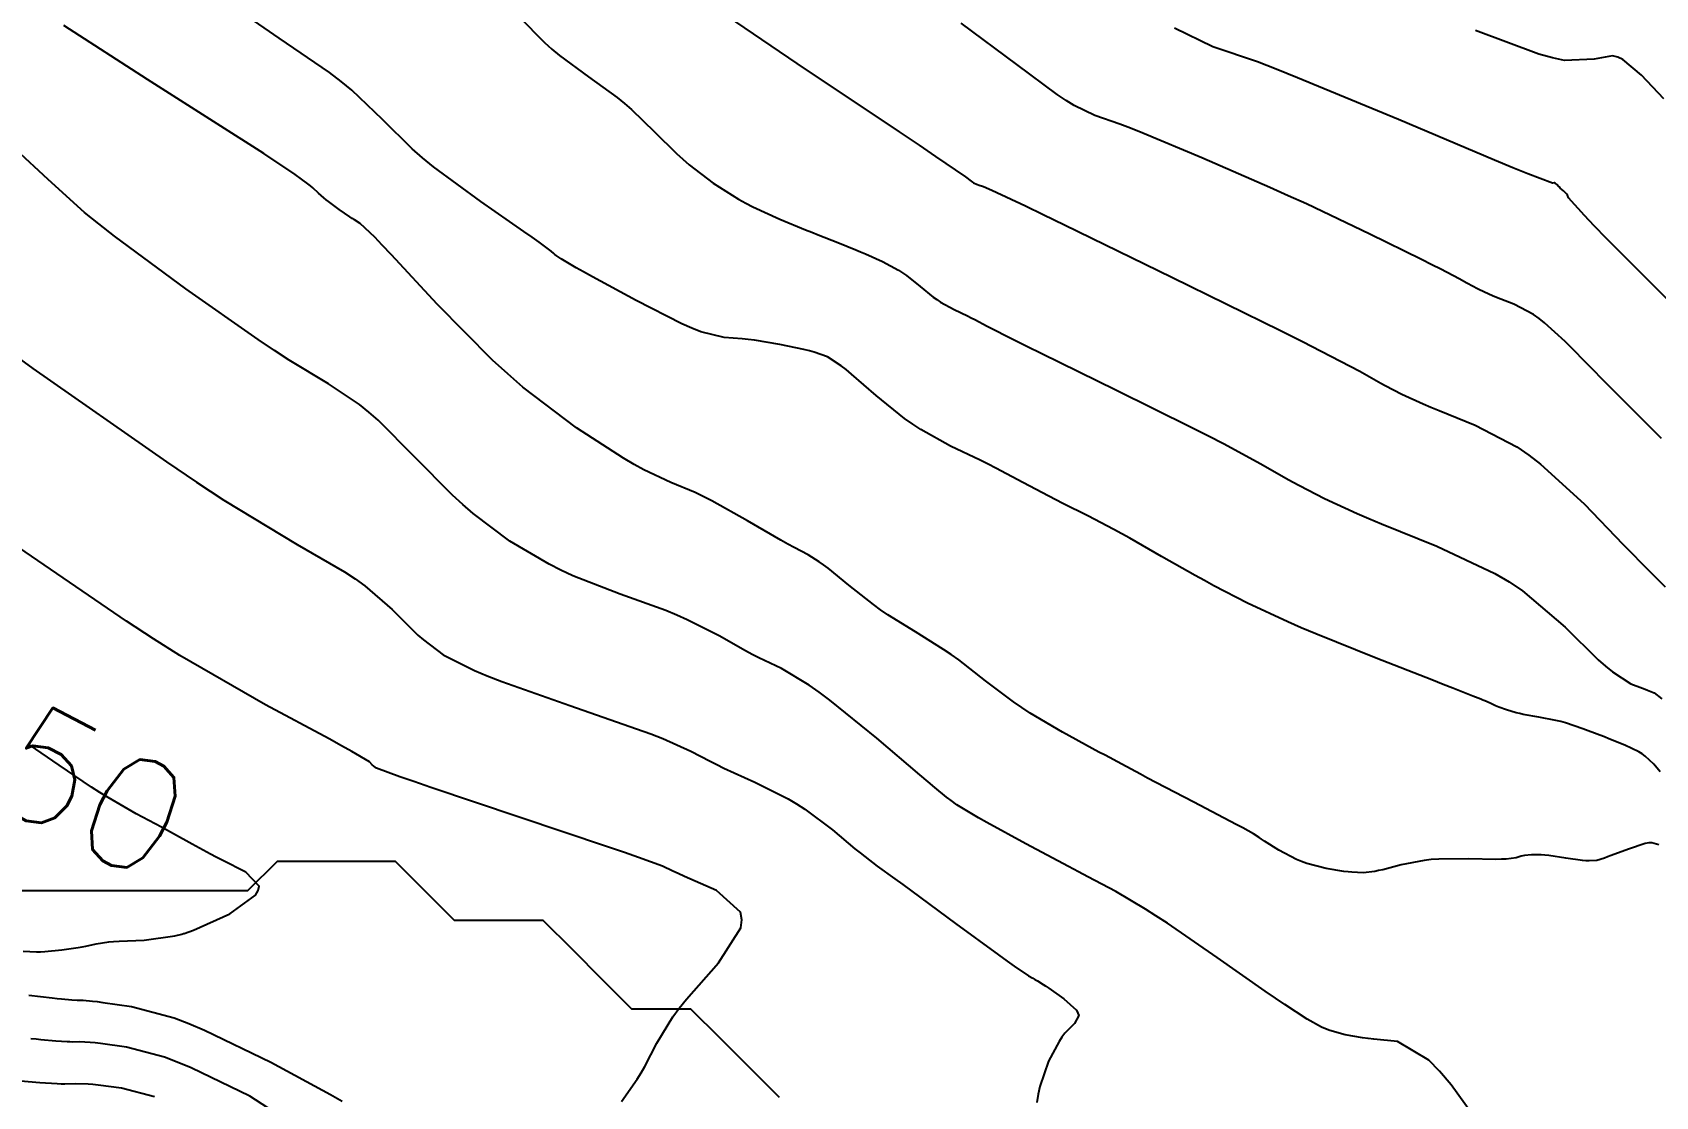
# Model space of a CAD drawing. Header units: metres. Extents: x 837117 to 838479, y 1189012 to 1191015.
# Drawn here: x 837828.7 to 837883.6, y 1189069.5 to 1189105.5 of the extents above; entities that cross this region are included whole.
import ezdxf

# ---------------------------------------------------------------- set-up
doc = ezdxf.new("R2010")
doc.units = ezdxf.units.M
doc.header["$LTSCALE"] = 0.3
for name, color, linetype in [('COTAS 10', 1, 'Continuous'), ('COTAS INT', 252, 'Continuous'), ('DRENAJE', 5, 'Continuous')]:
    doc.layers.add(name, color=color, linetype=linetype)
doc.styles.get("Standard").update_dxf_attribs({"font": 'simplex.shx'})

msp = doc.modelspace()

# ---------------------------------------------------------------- linework, layer by layer
at = {"layer": 'COTAS 10'}
for points in [[(837883.785, 1189080.489), (837883.574, 1189080.755), (837883.274, 1189081.027), (837883.172, 1189081.098), (837883.061, 1189081.166), (837882.59, 1189081.395), (837882.052, 1189081.612), (837881.898, 1189081.673), (837881.743, 1189081.733), (837881.167, 1189081.954), (837880.58, 1189082.149), (837880.418, 1189082.194), (837880.256, 1189082.234), (837879.675, 1189082.347), (837879.154, 1189082.436), (837879.031, 1189082.462), (837878.917, 1189082.488), (837878.581, 1189082.587), (837878.328, 1189082.683), (837878.267, 1189082.708), (837878.209, 1189082.732), (837878.03, 1189082.812), (837877.847, 1189082.896), (837877.786, 1189082.922), (837877.721, 1189082.949), (837877.451, 1189083.058), (837876.768, 1189083.326), (837876.443, 1189083.453), (837876.059, 1189083.603), (837874.178, 1189084.337), (837872.131, 1189085.16), (837871.642, 1189085.366), (837871.187, 1189085.564), (837869.823, 1189086.199), (837868.682, 1189086.793), (837868.367, 1189086.963), (837868.052, 1189087.137), (837866.919, 1189087.786), (837865.848, 1189088.401), (837865.572, 1189088.553), (837865.306, 1189088.698), (837864.419, 1189089.153), (837863.58, 1189089.573), (837863.344, 1189089.695), (837863.105, 1189089.82), (837862.228, 1189090.289), (837861.312, 1189090.774), (837861.049, 1189090.907), (837860.782, 1189091.041), (837859.783, 1189091.52), (837858.772, 1189092.074), (837858.498, 1189092.254), (837858.225, 1189092.446), (837857.26, 1189093.233), (837856.431, 1189093.957), (837856.245, 1189094.109), (837856.076, 1189094.239), (837855.622, 1189094.533), (837855.171, 1189094.692), (837855.005, 1189094.738), (837854.82, 1189094.784), (837854.003, 1189094.956), (837853.144, 1189095.098), (837852.934, 1189095.126), (837852.736, 1189095.148), (837852.118, 1189095.188), (837851.333, 1189095.384), (837851.029, 1189095.505), (837850.688, 1189095.655), (837849.143, 1189096.439), (837847.665, 1189097.247), (837847.366, 1189097.413), (837847.115, 1189097.553), (837846.606, 1189097.85), (837846.434, 1189097.972), (837846.395, 1189098.002), (837846.36, 1189098.03), (837846.265, 1189098.117), (837845.858, 1189098.421), (837845.627, 1189098.585), (837845.343, 1189098.784), (837843.891, 1189099.792), (837842.292, 1189100.97), (837841.917, 1189101.276), (837841.571, 1189101.573), (837840.563, 1189102.572), (837839.53, 1189103.567), (837839.167, 1189103.861), (837838.771, 1189104.163), (837837.065, 1189105.321), (837835.366, 1189106.497)], [(837883.91, 1189103.269), (837883.152, 1189104.072), (837882.524, 1189104.605), (837882.35, 1189104.679), (837882.176, 1189104.722), (837881.549, 1189104.613), (837880.552, 1189104.569), (837880.145, 1189104.652), (837879.681, 1189104.778), (837877.532, 1189105.577)], [(837828.413, 1189074.424), (837828.857, 1189074.403), (837828.995, 1189074.406), (837829.14, 1189074.413), (837829.718, 1189074.47), (837830.273, 1189074.551), (837830.404, 1189074.573), (837830.525, 1189074.595), (837830.878, 1189074.671), (837831.303, 1189074.735), (837831.468, 1189074.749), (837831.655, 1189074.761), (837832.501, 1189074.791), (837833.543, 1189074.939), (837833.773, 1189075.004), (837833.837, 1189075.022), (837833.853, 1189075.026), (837834.172, 1189075.133), (837835.403, 1189075.685), (837836.272, 1189076.316), (837836.363, 1189076.473), (837836.389, 1189076.623), (837835.946, 1189077.099), (837835.14, 1189077.504), (837834.938, 1189077.609), (837834.745, 1189077.71), (837834.124, 1189078.049), (837833.493, 1189078.399), (837833.294, 1189078.508), (837833.084, 1189078.622), (837832.237, 1189079.074), (837831.28, 1189079.622), (837831.001, 1189079.796), (837830.715, 1189079.979), (837829.631, 1189080.721), (837828.621, 1189081.41)]]:
    msp.add_lwpolyline(points, dxfattribs=at)
at = {"layer": 'COTAS INT'}
for points in [[(837851.033, 1189106.889), (837854.575, 1189104.469), (837858.036, 1189102.156), (837858.715, 1189101.7), (837859.274, 1189101.323), (837860.286, 1189100.628), (837860.48, 1189100.484), (837860.523, 1189100.455), (837860.561, 1189100.431), (837860.659, 1189100.384), (837860.779, 1189100.342), (837860.831, 1189100.322), (837860.891, 1189100.298), (837861.172, 1189100.181), (837862.309, 1189099.643), (837862.907, 1189099.353), (837863.629, 1189099.003), (837867.261, 1189097.232), (837870.935, 1189095.425), (837871.684, 1189095.053), (837872.316, 1189094.735), (837873.627, 1189094.049), (837874.179, 1189093.733), (837874.333, 1189093.649), (837874.486, 1189093.566), (837875.042, 1189093.277), (837875.763, 1189092.945), (837876.02, 1189092.835), (837876.302, 1189092.717), (837877.53, 1189092.226), (837878.94, 1189091.488), (837879.337, 1189091.214), (837879.738, 1189090.91), (837881.208, 1189089.56), (837882.536, 1189088.189), (837882.846, 1189087.871), (837883.131, 1189087.579), (837883.952, 1189086.75)], [(837845.187, 1189106.044), (837846.044, 1189105.178), (837846.296, 1189104.955), (837846.553, 1189104.738), (837847.536, 1189104.011), (837848.499, 1189103.311), (837848.745, 1189103.11), (837848.982, 1189102.907), (837849.764, 1189102.151), (837850.508, 1189101.415), (837850.722, 1189101.224), (837850.94, 1189101.039), (837851.753, 1189100.42), (837852.607, 1189099.878), (837852.85, 1189099.742), (837853.096, 1189099.612), (837854.008, 1189099.193), (837854.875, 1189098.84), (837855.092, 1189098.753), (837855.301, 1189098.669), (837855.972, 1189098.404), (837856.572, 1189098.161), (837856.736, 1189098.092), (837856.898, 1189098.021), (837857.475, 1189097.761), (837858.017, 1189097.471), (837858.158, 1189097.381), (837858.294, 1189097.288), (837858.753, 1189096.921), (837859.192, 1189096.562), (837859.316, 1189096.475), (837859.441, 1189096.393), (837859.901, 1189096.141), (837860.356, 1189095.923), (837860.477, 1189095.862), (837860.597, 1189095.802), (837861.014, 1189095.581), (837861.927, 1189095.116), (837862.36, 1189094.901), (837862.871, 1189094.649), (837865.365, 1189093.425), (837867.945, 1189092.147), (837868.509, 1189091.861), (837869.009, 1189091.604), (837870.273, 1189090.918), (837871.116, 1189090.435), (837871.35, 1189090.306), (837871.584, 1189090.179), (837872.433, 1189089.738), (837873.532, 1189089.232), (837873.925, 1189089.064), (837874.356, 1189088.884), (837876.229, 1189088.135), (837878.186, 1189087.21), (837878.67, 1189086.92), (837879.128, 1189086.615), (837880.57, 1189085.388), (837881.686, 1189084.289), (837881.939, 1189084.064), (837882.167, 1189083.874), (837882.786, 1189083.476), (837883.187, 1189083.324), (837883.278, 1189083.289), (837883.359, 1189083.257), (837883.58, 1189083.17), (837883.841, 1189082.964)], [(837883.734, 1189078.018), (837883.502, 1189078.093), (837883.399, 1189078.085), (837883.279, 1189078.063), (837882.708, 1189077.88), (837882.13, 1189077.659), (837882.006, 1189077.613), (837881.898, 1189077.574), (837881.636, 1189077.489), (837881.378, 1189077.477), (837881.272, 1189077.484), (837881.152, 1189077.496), (837880.592, 1189077.575), (837880.014, 1189077.658), (837879.882, 1189077.672), (837879.762, 1189077.682), (837879.428, 1189077.688), (837879.194, 1189077.66), (837879.136, 1189077.649), (837879.081, 1189077.637), (837878.91, 1189077.582), (837878.573, 1189077.538), (837878.415, 1189077.533), (837878.227, 1189077.531), (837877.314, 1189077.549), (837876.295, 1189077.54), (837876.04, 1189077.521), (837875.798, 1189077.495), (837875.024, 1189077.343), (837874.404, 1189077.182), (837874.259, 1189077.15), (837874.126, 1189077.124), (837873.739, 1189077.077), (837873.357, 1189077.093), (837873.226, 1189077.107), (837873.085, 1189077.124), (837872.484, 1189077.221), (837871.83, 1189077.391), (837871.655, 1189077.455), (837871.484, 1189077.526), (837870.885, 1189077.843), (837870.401, 1189078.15), (837870.301, 1189078.213), (837870.215, 1189078.268), (837870.029, 1189078.391), (837869.664, 1189078.594), (837869.466, 1189078.7), (837869.226, 1189078.828), (837868.009, 1189079.466), (837866.728, 1189080.136), (837866.447, 1189080.283), (837866.199, 1189080.414), (837865.569, 1189080.748), (837865.006, 1189081.052), (837864.8, 1189081.164), (837864.572, 1189081.288), (837863.568, 1189081.834), (837862.471, 1189082.481), (837862.185, 1189082.668), (837861.907, 1189082.859), (837860.966, 1189083.576), (837860.059, 1189084.279), (837859.803, 1189084.461), (837859.545, 1189084.637), (837858.593, 1189085.229), (837857.659, 1189085.809), (837857.412, 1189085.979), (837857.169, 1189086.152), (837856.335, 1189086.809), (837855.636, 1189087.381), (837855.48, 1189087.5), (837855.339, 1189087.602), (837854.964, 1189087.832), (837854.485, 1189088.082), (837854.279, 1189088.197), (837854.04, 1189088.332), (837852.912, 1189088.987), (837851.701, 1189089.664), (837851.411, 1189089.813), (837851.139, 1189089.946), (837850.32, 1189090.286), (837849.409, 1189090.711), (837849.08, 1189090.897), (837848.718, 1189091.112), (837847.131, 1189092.135), (837845.31, 1189093.517), (837844.799, 1189093.958), (837844.287, 1189094.424), (837842.413, 1189096.319), (837840.865, 1189097.992), (837840.557, 1189098.318), (837840.301, 1189098.584), (837839.813, 1189099.05), (837839.613, 1189099.17), (837839.539, 1189099.219), (837839.457, 1189099.274), (837839.094, 1189099.529), (837838.734, 1189099.795), (837838.654, 1189099.857), (837838.583, 1189099.914), (837838.4, 1189100.08), (837838.203, 1189100.257), (837838.123, 1189100.321), (837838.033, 1189100.392), (837837.615, 1189100.705), (837836.55, 1189101.415), (837836.051, 1189101.737), (837835.465, 1189102.112), (837832.61, 1189103.921), (837829.782, 1189105.75)], [(837883.829, 1189091.776), (837882.208, 1189093.396), (837881.837, 1189093.768), (837881.501, 1189094.107), (837880.572, 1189095.055), (837879.876, 1189095.694), (837879.686, 1189095.838), (837879.498, 1189095.968), (837878.83, 1189096.318), (837878.248, 1189096.55), (837878.115, 1189096.606), (837877.993, 1189096.658), (837877.652, 1189096.815), (837877.388, 1189096.952), (837877.315, 1189096.992), (837877.243, 1189097.032), (837876.981, 1189097.181), (837876.36, 1189097.506), (837876.061, 1189097.656), (837875.706, 1189097.833), (837873.966, 1189098.689), (837871.815, 1189099.711), (837871.202, 1189099.992), (837870.581, 1189100.272), (837868.276, 1189101.278), (837866.288, 1189102.106), (837865.867, 1189102.275), (837865.503, 1189102.417), (837864.656, 1189102.708), (837863.959, 1189103.045), (837863.69, 1189103.215), (837863.388, 1189103.419), (837862.021, 1189104.433), (837860.14, 1189105.829)], [(837884.138, 1189096.373), (837881.969, 1189098.547), (837881.553, 1189098.97), (837881.218, 1189099.316), (837880.678, 1189099.917), (837880.643, 1189100.012), (837880.626, 1189100.038), (837880.606, 1189100.065), (837880.509, 1189100.161), (837880.404, 1189100.252), (837880.379, 1189100.275), (837880.355, 1189100.297), (837880.287, 1189100.37), (837880.229, 1189100.419), (837880.214, 1189100.425), (837880.198, 1189100.429), (837880.141, 1189100.419), (837879.307, 1189100.731), (837878.802, 1189100.938), (837878.177, 1189101.197), (837874.93, 1189102.567), (837871.519, 1189103.985), (837870.791, 1189104.275), (837870.158, 1189104.52), (837868.652, 1189105.033), (837867.358, 1189105.659)], [(837878.413, 1189067.534), (837876.719, 1189069.901), (837876.322, 1189070.359), (837875.956, 1189070.731), (837874.895, 1189071.362), (837874.102, 1189071.442), (837873.905, 1189071.467), (837873.718, 1189071.492), (837873.126, 1189071.593), (837872.608, 1189071.739), (837872.467, 1189071.793), (837872.329, 1189071.853), (837871.84, 1189072.117), (837871.082, 1189072.621), (837870.774, 1189072.832), (837870.423, 1189073.075), (837868.799, 1189074.21), (837867.115, 1189075.366), (837866.726, 1189075.622), (837866.371, 1189075.85), (837865.367, 1189076.442), (837864.423, 1189076.939), (837864.105, 1189077.108), (837863.764, 1189077.29), (837862.329, 1189078.06), (837861.002, 1189078.783), (837860.728, 1189078.936), (837860.495, 1189079.069), (837859.994, 1189079.377), (837859.795, 1189079.523), (837859.754, 1189079.554), (837859.718, 1189079.58), (837859.638, 1189079.638), (837859.251, 1189079.961), (837859.023, 1189080.154), (837858.742, 1189080.392), (837857.287, 1189081.627), (837855.698, 1189082.918), (837855.333, 1189083.192), (837855, 1189083.43), (837854.064, 1189083.986), (837853.299, 1189084.351), (837853.073, 1189084.467), (837852.841, 1189084.59), (837851.953, 1189085.092), (837850.875, 1189085.641), (837850.524, 1189085.795), (837850.15, 1189085.949), (837848.608, 1189086.511), (837847.007, 1189087.129), (837846.595, 1189087.318), (837846.197, 1189087.516), (837844.874, 1189088.295), (837843.629, 1189089.239), (837843.281, 1189089.541), (837842.93, 1189089.86), (837841.65, 1189091.155), (837840.418, 1189092.39), (837840.098, 1189092.67), (837839.788, 1189092.924), (837838.743, 1189093.619), (837837.404, 1189094.43), (837836.907, 1189094.757), (837836.356, 1189095.128), (837833.914, 1189096.839), (837831.498, 1189098.622), (837830.964, 1189099.039), (837830.489, 1189099.424), (837829.26, 1189100.535), (837828.165, 1189101.556)], [(837824.461, 1189097.24), (837828.734, 1189094.148), (837833.255, 1189090.982), (837834.275, 1189090.295), (837835.194, 1189089.69), (837837.673, 1189088.189), (837839.275, 1189087.265), (837839.64, 1189087.023), (837839.971, 1189086.788), (837840.886, 1189085.991), (837841.574, 1189085.295), (837841.762, 1189085.124), (837841.949, 1189084.962), (837842.618, 1189084.455), (837843.677, 1189083.92), (837844.11, 1189083.74), (837844.604, 1189083.547), (837846.896, 1189082.736), (837849.16, 1189081.952), (837849.637, 1189081.777), (837850.048, 1189081.619), (837850.993, 1189081.197), (837851.643, 1189080.849), (837851.868, 1189080.737), (837852.114, 1189080.62), (837853.164, 1189080.141), (837854.283, 1189079.577), (837854.572, 1189079.406), (837854.851, 1189079.228), (837855.783, 1189078.53), (837856.546, 1189077.892), (837856.719, 1189077.751), (837856.875, 1189077.626), (837857.299, 1189077.303), (837857.898, 1189076.87), (837858.164, 1189076.676), (837858.474, 1189076.449), (837859.952, 1189075.359), (837861.401, 1189074.295), (837861.691, 1189074.085), (837861.934, 1189073.911), (837862.411, 1189073.585), (837862.559, 1189073.505), (837862.594, 1189073.486), (837862.627, 1189073.469), (837862.724, 1189073.418), (837862.909, 1189073.3), (837862.997, 1189073.24), (837863.101, 1189073.169), (837863.609, 1189072.814), (837864.037, 1189072.424), (837864.09, 1189072.331), (837864.116, 1189072.243), (837863.974, 1189071.979), (837863.641, 1189071.646), (837863.546, 1189071.516), (837863.45, 1189071.369), (837863.095, 1189070.7), (837862.801, 1189069.845), (837862.744, 1189069.58), (837862.698, 1189069.304)], [(837848.654, 1189069.34), (837849.179, 1189070.095), (837849.311, 1189070.307), (837849.438, 1189070.521), (837849.845, 1189071.305), (837850.389, 1189072.205), (837850.602, 1189072.492), (837850.842, 1189072.795), (837851.931, 1189074.024), (837852.69, 1189075.212), (837852.721, 1189075.489), (837852.675, 1189075.743), (837851.862, 1189076.473), (837850.779, 1189076.955), (837850.562, 1189077.052), (837850.382, 1189077.134), (837850.034, 1189077.301), (837849.222, 1189077.596), (837848.75, 1189077.758), (837848.17, 1189077.956), (837845.184, 1189078.961), (837842.202, 1189079.965), (837841.625, 1189080.162), (837841.156, 1189080.323), (837840.361, 1189080.614), (837840.269, 1189080.684), (837840.217, 1189080.73), (837840.122, 1189080.826), (837839.524, 1189081.186), (837839.181, 1189081.376), (837838.761, 1189081.605), (837836.603, 1189082.759), (837833.707, 1189084.433), (837832.821, 1189084.991), (837831.899, 1189085.589), (837828.266, 1189088.09)], [(837828.597, 1189072.935), (837829.389, 1189072.844), (837829.558, 1189072.826), (837829.705, 1189072.81), (837830.055, 1189072.775), (837830.24, 1189072.763), (837830.284, 1189072.761), (837830.324, 1189072.76), (837830.441, 1189072.762), (837830.751, 1189072.734), (837830.912, 1189072.715), (837831.105, 1189072.689), (837832.077, 1189072.554), (837833.52, 1189072.163), (837834.01, 1189071.976), (837834.54, 1189071.755), (837836.783, 1189070.672), (837838.808, 1189069.576), (837839.201, 1189069.346)], [(837837.941, 1189068.313), (837836.075, 1189069.512), (837834.089, 1189070.471), (837833.62, 1189070.667), (837833.185, 1189070.832), (837831.908, 1189071.179), (837831.025, 1189071.297), (837830.84, 1189071.318), (837830.68, 1189071.335), (837830.315, 1189071.353), (837830.071, 1189071.348), (837829.988, 1189071.35), (837829.898, 1189071.354), (837829.514, 1189071.379), (837829.012, 1189071.425), (837828.846, 1189071.442), (837828.67, 1189071.461)], [(837828.318, 1189070.041), (837828.974, 1189069.983), (837829.555, 1189069.945), (837829.692, 1189069.939), (837829.819, 1189069.936), (837830.188, 1189069.943), (837830.609, 1189069.935), (837830.768, 1189069.922), (837830.945, 1189069.904), (837831.739, 1189069.804), (837832.851, 1189069.502)]]:
    msp.add_lwpolyline(points, dxfattribs=at)
at = {"layer": 'DRENAJE'}
for points in [[(837845.999, 1189075.464, 0), (837844.999, 1189075.464, 0), (837843.999, 1189075.464, 0), (837843, 1189075.464, 0), (837842, 1189076.464, 0), (837841, 1189077.464, 0), (837840.001, 1189077.464, 0), (837839.001, 1189077.464, 0), (837838.001, 1189077.464, 0), (837837.002, 1189077.464, 0), (837836.002, 1189076.464, 0), (837835.002, 1189076.464, 0), (837834.003, 1189076.464, 0), (837833.003, 1189076.464, 0), (837832.003, 1189076.464, 0), (837831.004, 1189076.464, 0), (837830.004, 1189076.464, 0), (837829.004, 1189076.464, 0), (837828.005, 1189076.464, 0)], [(837853.996, 1189069.466, 0), (837852.996, 1189070.466, 0), (837851.997, 1189071.466, 0), (837850.997, 1189072.465, 0), (837849.997, 1189072.465, 0), (837848.998, 1189072.465, 0), (837847.998, 1189073.465, 0), (837846.998, 1189074.465, 0), (837845.999, 1189075.464, 0)]]:
    msp.add_polyline3d(points, dxfattribs=at)

# ---------------------------------------------------------------- texts
at = {"layer": 'COTAS 10', "insert": (837821.159, 1189082.701), "char_height": 3.8, "attachment_point": 7, "rotation": 332.2932}
msp.add_mtext('1650', dxfattribs=at)

doc.saveas('drawing.dxf')
